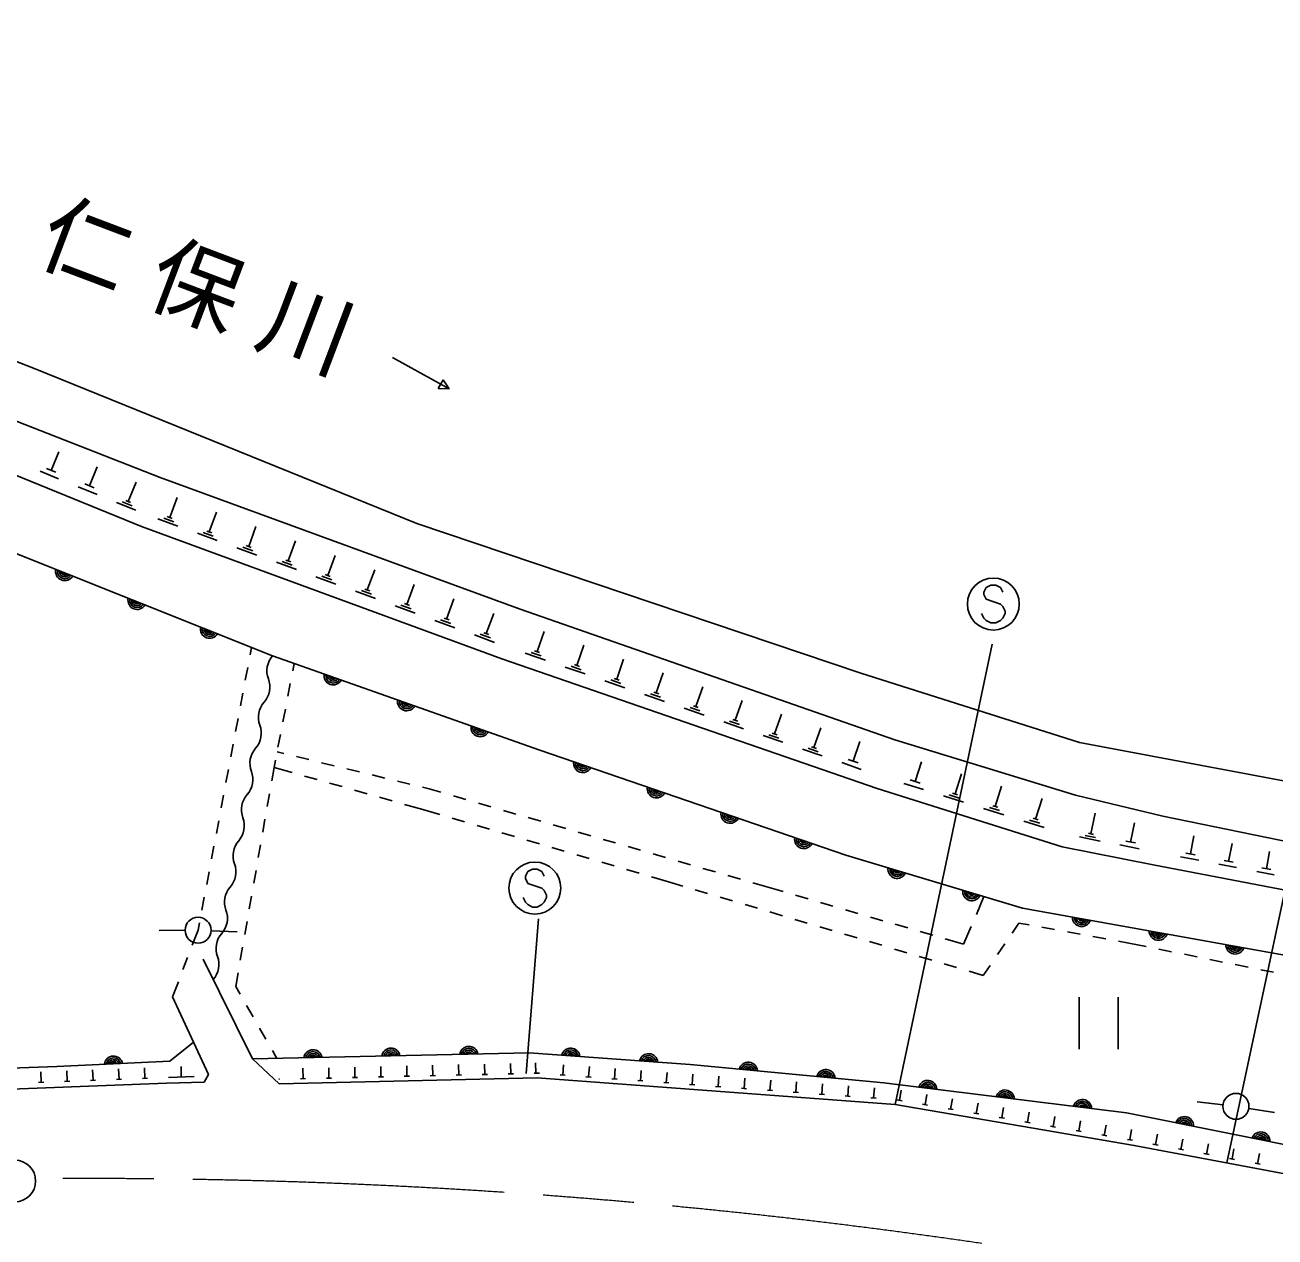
# Model space of a CAD drawing. Units: millimetres, scale not verified. Extents: x 40000 to 680000, y 20000 to 380000.
# Drawn here: x 462863 to 510978, y 291616 to 338265 of the extents above; entities that cross this region are included whole.
import ezdxf

# ---------------------------------------------------------------- set-up
doc = ezdxf.new("R2010")
doc.units = ezdxf.units.MM
doc.header["$LTSCALE"] = 1000
doc.linetypes.add('CHAIN', pattern=[18.5, 12, -1.5, 3.5, -1.5])
for name, color, linetype, lineweight in [('M-BGD', 7, 'Continuous', 25), ('M-BGD-EXST', 7, 'Continuous', 25), ('M-BMK', 2, 'CHAIN', 13), ('M-BMK-SRVR', 3, 'Continuous', 25), ('M-STR-STRC', 7, 'Continuous', 25)]:
    doc.layers.add(name, color=color, linetype=linetype, lineweight=lineweight)
doc.styles.add('ＭＳ ゴシック', font='')
doc.styles.get('ＭＳ ゴシック').set_extended_font_data('MS Gothic')

msp = doc.modelspace()

# ---------------------------------------------------------------- linework, layer by layer
at = {"layer": 'M-BGD'}
for p, q in [((477003, 325470), (479192, 324262)), ((478773, 324279), (478955, 324607)), ((478955, 324607), (479192, 324262)), ((479192, 324262), (478773, 324279)), ((463874, 321124), (464165, 321837)), ((464158, 320800), (463445, 321091)), ((464052, 321051), (463696, 321197)), ((465346, 320528), (465643, 321258)), ((465636, 320197), (464907, 320495)), ((465528, 320454), (465164, 320603)), ((466835, 319926), (467139, 320672)), ((468435, 319310), (468716, 320076)), ((467132, 319587), (466385, 319892)), ((466983, 319756), (466610, 319909)), ((466928, 319888), (466741, 319964)), ((469953, 318753), (470235, 319520)), ((468748, 318978), (467982, 319259)), ((468591, 319144), (468208, 319284)), ((468531, 319275), (468339, 319345)), ((470266, 318420), (469499, 318702)), ((470110, 318586), (469726, 318727)), ((470049, 318718), (469857, 318788)), ((471473, 318195), (471755, 318964)), ((471787, 317862), (471018, 318144)), ((471630, 318029), (471246, 318170)), ((471569, 318160), (471377, 318231)), ((472994, 317637), (473277, 318407)), ((473308, 317303), (472538, 317586)), ((473151, 317470), (472766, 317612)), ((473090, 317602), (472898, 317673)), ((474516, 317079), (474799, 317850)), ((474613, 317043), (474420, 317114)), ((476040, 316520), (476324, 317292)), ((474831, 316744), (474060, 317028)), ((474674, 316912), (474288, 317053)), ((477565, 315960), (477849, 316734)), ((476355, 316185), (475583, 316468)), ((476198, 316352), (475811, 316494)), ((476137, 316484), (475943, 316555)), ((479091, 315400), (479376, 316176)), ((477881, 315625), (477107, 315909)), ((477723, 315793), (477336, 315935)), ((477662, 315925), (477468, 315996)), ((479408, 315064), (478633, 315349)), ((479250, 315232), (478862, 315375)), ((479188, 315365), (478995, 315436)), ((480619, 314840), (480904, 315617)), ((480936, 314503), (480160, 314788)), ((480778, 314672), (480389, 314814)), ((480716, 314804), (480522, 314876)), ((482577, 314145), (482846, 314925)), ((471529, 314025), (471583, 314310)), ((484109, 313614), (484377, 314390)), ((482899, 313815), (482119, 314085)), ((482738, 313980), (482348, 314115)), ((482674, 314111), (482479, 314178)), ((485638, 313084), (485905, 313857)), ((471343, 313043), (471436, 313534)), ((473170, 313411), (473224, 313694)), ((484430, 313286), (483653, 313554)), ((484269, 313450), (483881, 313584)), ((484206, 313580), (484012, 313648)), ((487163, 312556), (487429, 313326)), ((472980, 312429), (473075, 312920)), ((485957, 312757), (485184, 313025)), ((485797, 312921), (485411, 313055)), ((485734, 313051), (485541, 313118)), ((488685, 312029), (488950, 312795)), ((471157, 312060), (471250, 312552)), ((487481, 312230), (486712, 312497)), ((487322, 312393), (486937, 312526)), ((487259, 312523), (487067, 312589)), ((472791, 311448), (472885, 311938)), ((489002, 311705), (488236, 311970)), ((488844, 311867), (488461, 311999)), ((488781, 311995), (488589, 312062)), ((490204, 311502), (490468, 312265)), ((470972, 311078), (471064, 311569)), ((490520, 311180), (489757, 311444)), ((490362, 311341), (489980, 311473)), ((490299, 311469), (490109, 311535)), ((491719, 310977), (491982, 311737)), ((472601, 310466), (472696, 310957)), ((492034, 310656), (491274, 310919)), ((491877, 310817), (491497, 310948)), ((491814, 310945), (491624, 311010)), ((493232, 310454), (493493, 311210)), ((470786, 310095), (470879, 310586)), ((493544, 310134), (492788, 310395)), ((493388, 310294), (493010, 310425)), ((493326, 310421), (493137, 310486)), ((494740, 309931), (495001, 310684)), ((472452, 309692), (472506, 309975)), ((472567, 310289), (472823, 310227)), ((473309, 310108), (473795, 309990)), ((474281, 309872), (474767, 309754)), ((495052, 309613), (494299, 309873)), ((494929, 309866), (494552, 309996)), ((497128, 309146), (497368, 309909)), ((470600, 309112), (470693, 309604)), ((472360, 309171), (472452, 309692)), ((472452, 309692), (473147, 309495)), ((475253, 309635), (475738, 309517)), ((476224, 309399), (476710, 309281)), ((498664, 308667), (498907, 309439)), ((473628, 309359), (474109, 309222)), ((474590, 309086), (475071, 308950)), ((477196, 309162), (477682, 309044)), ((478167, 308926), (478424, 308863)), ((497450, 308836), (496687, 309075)), ((497319, 309086), (496937, 309206)), ((500210, 308185), (500455, 308966)), ((470415, 308130), (470507, 308621)), ((472188, 308186), (472274, 308678)), ((475552, 308813), (476033, 308677)), ((476514, 308541), (476995, 308404)), ((478424, 308863), (478876, 308732)), ((479356, 308593), (479837, 308453)), ((498990, 308353), (498218, 308595)), ((498827, 308510), (498441, 308631)), ((498761, 308637), (498568, 308697)), ((501764, 307700), (502012, 308490)), ((477476, 308268), (478172, 308071)), ((478172, 308071), (478826, 307878)), ((480317, 308314), (480797, 308175)), ((481277, 308035), (481757, 307896)), ((500539, 307867), (499758, 308112)), ((500374, 308026), (499984, 308148)), ((500307, 308154), (500112, 308215)), ((470229, 307147), (470322, 307638)), ((472015, 307201), (472101, 307693)), ((479306, 307737), (479785, 307596)), ((482237, 307757), (482718, 307617)), ((483198, 307478), (483678, 307338)), ((502097, 307378), (501307, 307626)), ((501931, 307539), (501535, 307663)), ((501863, 307669), (501665, 307731)), ((503894, 307134), (504051, 307925)), ((505419, 306818), (505566, 307561)), ((480265, 307455), (480745, 307313)), ((481224, 307172), (481704, 307031)), ((484158, 307199), (484638, 307060)), ((504250, 306857), (503459, 307014)), ((504072, 306995), (503676, 307074)), ((503992, 307114), (503795, 307153)), ((507725, 306358), (507859, 307056)), ((470043, 306165), (470136, 306656)), ((471843, 306216), (471929, 306708)), ((482184, 306890), (482663, 306748)), ((483143, 306607), (483623, 306466)), ((485119, 306920), (485599, 306781)), ((486079, 306642), (486559, 306502)), ((505753, 306559), (505010, 306706)), ((505605, 306781), (505233, 306855)), ((509193, 306073), (509324, 306756)), ((484102, 306325), (484582, 306184)), ((485061, 306042), (485541, 305901)), ((487039, 306363), (487520, 306224)), ((488000, 306084), (488480, 305945)), ((508041, 306116), (507343, 306250)), ((507900, 306324), (507551, 306391)), ((509364, 306040), (509022, 306106)), ((510645, 305791), (510772, 306458)), ((469858, 305182), (469950, 305673)), ((471670, 305231), (471756, 305723)), ((486021, 305760), (486500, 305619)), ((488960, 305805), (489440, 305666)), ((509502, 305837), (508819, 305968)), ((510946, 305561), (510280, 305688)), ((510812, 305759), (510478, 305823)), ((486980, 305478), (487634, 305285)), ((487634, 305285), (488181, 305122)), ((489920, 305527), (490401, 305387)), ((490881, 305248), (491333, 305117)), ((491333, 305117), (492044, 304910)), ((469672, 304199), (469765, 304691)), ((471497, 304246), (471584, 304738)), ((488660, 304980), (489140, 304837)), ((489619, 304695), (490098, 304552)), ((492524, 304770), (493004, 304630)), ((499483, 304030), (499775, 304716)), ((490578, 304410), (491057, 304267)), ((491536, 304125), (492015, 303982)), ((493484, 304490), (493964, 304350)), ((494444, 304210), (494924, 304070)), ((469525, 303423), (469579, 303708)), ((471325, 303261), (471411, 303753)), ((492495, 303840), (492974, 303697)), ((495404, 303930), (495884, 303790)), ((496364, 303650), (496844, 303510)), ((500857, 303312), (501120, 303700)), ((501120, 303700), (501512, 303629)), ((469303, 302844), (469525, 303423)), ((493453, 303555), (493932, 303412)), ((494412, 303270), (494891, 303127)), ((497324, 303370), (497804, 303230)), ((498994, 302883), (499287, 303570)), ((502004, 303539), (502496, 303450)), ((502988, 303360), (503479, 303271)), ((503971, 303181), (504463, 303092)), ((471152, 302276), (471239, 302768)), ((495370, 302985), (495849, 302842)), ((496329, 302700), (496808, 302557)), ((498284, 303090), (498994, 302883)), ((500295, 302484), (500576, 302898)), ((504955, 303002), (505347, 302931)), ((505347, 302931), (506019, 302795)), ((506509, 302696), (506999, 302597)), ((468945, 301910), (469124, 302377)), ((497287, 302415), (497766, 302272)), ((507490, 302498), (507980, 302399)), ((508470, 302300), (508960, 302200)), ((470975, 301262), (471066, 301783)), ((498246, 302130), (498725, 301987)), ((499204, 301845), (499751, 301682)), ((499751, 301682), (500014, 302070)), ((509450, 302101), (509940, 302002)), ((510430, 301903), (510920, 301804)), ((468544, 300864), (468766, 301443)), ((471147, 300961), (470975, 301262)), ((503439, 300848), (503439, 298848)), ((504939, 300848), (504939, 298848)), ((471643, 300093), (471395, 300527)), ((472139, 299225), (471891, 299659)), ((472560, 298490), (472388, 298791)), ((482525, 297919), (482515, 298319)), ((463485, 297571), (463469, 297970)), ((464484, 297609), (464469, 298009)), ((465483, 297648), (465468, 298048)), ((466483, 297686), (466467, 298086)), ((467482, 297725), (467466, 298125)), ((468881, 297774), (468869, 298173)), ((473565, 297709), (473556, 298109)), ((474565, 297733), (474555, 298132)), ((475565, 297756), (475555, 298156)), ((476564, 297780), (476555, 298179)), ((477564, 297803), (477555, 298203)), ((478564, 297826), (478554, 298226)), ((479663, 297852), (479463, 297848)), ((479563, 297850), (479554, 298250)), ((480663, 297876), (480463, 297871)), ((480563, 297873), (480554, 298273)), ((481663, 297899), (481463, 297895)), ((481563, 297897), (481553, 298297)), ((482586, 297921), (482463, 297918)), ((482662, 297915), (482586, 297921)), ((483660, 297841), (483460, 297856)), ((483560, 297849), (483589, 298248)), ((484557, 297775), (484587, 298174)), ((485554, 297701), (485584, 298100)), ((486552, 297627), (486581, 298026)), ((487549, 297553), (487579, 297952)), ((488546, 297479), (488576, 297878)), ((463585, 297575), (463385, 297567)), ((464584, 297613), (464384, 297605)), ((465583, 297652), (465383, 297644)), ((466583, 297690), (466383, 297683)), ((467582, 297729), (467382, 297721)), ((469381, 297788), (468381, 297759)), ((472665, 297688), (472639, 297687)), ((473665, 297711), (473465, 297707)), ((474665, 297735), (474465, 297730)), ((475664, 297758), (475465, 297754)), ((476664, 297782), (476464, 297777)), ((477664, 297805), (477464, 297801)), ((478664, 297829), (478464, 297824)), ((484657, 297768), (484457, 297782)), ((485654, 297694), (485455, 297708)), ((486651, 297620), (486452, 297635)), ((487649, 297546), (487449, 297561)), ((488646, 297472), (488447, 297487)), ((489643, 297398), (489444, 297413)), ((489544, 297406), (489573, 297805)), ((490541, 297332), (490570, 297731)), ((491538, 297258), (491568, 297657)), ((492535, 297184), (492565, 297583)), ((493533, 297110), (493562, 297509)), ((494530, 297036), (494559, 297435)), ((495527, 296962), (495557, 297361)), ((490641, 297324), (490441, 297339)), ((491638, 297250), (491438, 297265)), ((492635, 297177), (492436, 297191)), ((493632, 297103), (493433, 297118)), ((494630, 297029), (494430, 297044)), ((495627, 296955), (495427, 296970)), ((496621, 296858), (496424, 296891)), ((496523, 296875), (496590, 297269)), ((497508, 296706), (497576, 297100)), ((498494, 296537), (498562, 296931)), ((497607, 296689), (497410, 296723)), ((498593, 296520), (498395, 296554)), ((499480, 296368), (499547, 296763)), ((500465, 296200), (500533, 296594)), ((501451, 296031), (501519, 296425)), ((499578, 296352), (499381, 296385)), ((500564, 296183), (500367, 296217)), ((501550, 296014), (501352, 296048)), ((502437, 295862), (502504, 296257)), ((503422, 295694), (503490, 296088)), ((504408, 295525), (504476, 295919)), ((502535, 295846), (502338, 295879)), ((503521, 295677), (503324, 295711)), ((504507, 295508), (504309, 295542)), ((505394, 295356), (505461, 295751)), ((506377, 295174), (506451, 295568)), ((505492, 295339), (505295, 295373)), ((506475, 295156), (506279, 295193)), ((507458, 294971), (507261, 295008)), ((507360, 294989), (507434, 295382)), ((508342, 294804), (508416, 295197)), ((509325, 294619), (509399, 295012)), ((508441, 294786), (508244, 294823)), ((509423, 294601), (509227, 294638)), ((510308, 294434), (510382, 294827)), ((510406, 294415), (510210, 294452))]:
    msp.add_line(p, q, dxfattribs=at)
for points in [[(542046, 305337), (527900, 306634), (518545, 307811), (503451, 310645), (495033, 313311), (477944, 319075), (463258, 325031), (446674, 331516), (429802, 338265)], [(541755, 302461), (530931, 303278), (524991, 304047), (520667, 304937), (506655, 307814), (503305, 308617), (496339, 310747), (481924, 315776), (468072, 320844), (453600, 326511), (429002, 335963)], [(541727, 300899), (524747, 302676), (520352, 303252), (506290, 305942), (502783, 306639), (495662, 308872), (481216, 313868), (467346, 318960), (452924, 324844), (428462, 334330)], [(427921, 331530), (453567, 321489), (472394, 313987), (482682, 310358), (494459, 306307), (501255, 304273), (511703, 302400), (523927, 300607), (541705, 299053)], [(469716, 302313), (471626, 298470), (472643, 297505)], [(469761, 297574), (469925, 297873), (468544, 300864)], [(469350, 299117), (468442, 298389), (464095, 298173), (452639, 297765), (437760, 297236), (423650, 296732), (414512, 295651), (401722, 293922), (388845, 295611)], [(540908, 289795), (538599, 288113), (522951, 291866), (519927, 293420), (512682, 294910), (505261, 296399), (495926, 297551), (488473, 298256), (482268, 298704), (471626, 298470)], [(388472, 293316), (405017, 292917), (421676, 295346), (432207, 296043), (448383, 296763), (468305, 297532), (469761, 297574)], [(472643, 297505), (482582, 297738), (496356, 296718), (505559, 295143), (522951, 291866)]]:
    msp.add_lwpolyline(points, dxfattribs=at)
for centre, radius, start, end in [((464394, 317233), 354, 167.0704, 329.4755), ((464394, 317233), 283, 169.2944, 327.2515), ((464394, 317233), 212, 173.0407, 323.5052), ((464394, 317233), 142, 180.7525, 315.7935), ((464394, 317233), 100, 191.0701, 305.4758), ((467181, 316123), 354, 167.0704, 329.4755), ((467181, 316123), 283, 169.2944, 327.2515), ((467181, 316123), 212, 173.0407, 323.5052), ((467181, 316123), 142, 180.7525, 315.7935), ((467181, 316123), 100, 191.0701, 305.4758), ((469968, 315012), 354, 167.0704, 329.4755), ((469968, 315012), 283, 169.2944, 327.2515), ((469968, 315012), 212, 173.0407, 323.5052), ((469968, 315012), 142, 180.7525, 315.7935), ((469968, 315012), 100, 191.0701, 305.4758), ((473057, 313405), 882, 138.7324, 200.4894), ((474727, 313221), 354, 169.3663, 331.7715), ((474727, 313221), 283, 171.5904, 329.5475), ((474727, 313221), 212, 175.3367, 325.8011), ((471405, 312788), 882, 318.7324, 20.4894), ((474727, 313221), 142, 183.0484, 318.0894), ((474727, 313221), 100, 193.3661, 307.7717), ((477556, 312223), 354, 169.3663, 331.7715), ((472731, 311624), 882, 138.7324, 200.4894), ((477556, 312223), 283, 171.5904, 329.5475), ((477556, 312223), 212, 175.3367, 325.8011), ((477556, 312223), 142, 183.0484, 318.0894), ((477556, 312223), 100, 193.3661, 307.7717), ((471078, 311007), 882, 318.7324, 20.4894), ((480385, 311225), 354, 169.3663, 331.7715), ((480385, 311225), 283, 171.5904, 329.5475), ((480385, 311225), 212, 175.3367, 325.8011), ((480385, 311225), 142, 183.0484, 318.0894), ((480385, 311225), 100, 193.3661, 307.7717), ((472404, 309844), 882, 138.7324, 200.4894), ((484333, 309847), 354, 169.815, 332.2202), ((484333, 309847), 283, 172.0391, 329.9962), ((484333, 309847), 212, 175.7854, 326.2498), ((470752, 309226), 882, 318.7324, 20.4894), ((484333, 309847), 142, 183.4971, 318.5381), ((484333, 309847), 100, 193.8148, 308.2205), ((487170, 308871), 354, 169.815, 332.2202), ((487170, 308871), 283, 172.0391, 329.9962), ((472078, 308063), 882, 138.7324, 200.4894), ((487170, 308871), 212, 175.7854, 326.2498), ((487170, 308871), 142, 183.4971, 318.5381), ((487170, 308871), 100, 193.8148, 308.2205), ((490006, 307895), 354, 169.815, 332.2202), ((470425, 307446), 882, 318.7324, 20.4894), ((490006, 307895), 283, 172.0391, 329.9962), ((490006, 307895), 212, 175.7854, 326.2498), ((490006, 307895), 142, 183.4971, 318.5381), ((490006, 307895), 100, 193.8148, 308.2205), ((492843, 306920), 354, 169.815, 332.2202), ((471751, 306282), 882, 138.7324, 200.4894), ((492843, 306920), 283, 172.0391, 329.9962), ((492843, 306920), 212, 175.7854, 326.2498), ((492843, 306920), 142, 183.4971, 318.5381), ((492843, 306920), 100, 193.8148, 308.2205), ((470099, 305665), 882, 318.7324, 20.4894), ((496435, 305772), 354, 172.1415, 334.5467), ((496435, 305772), 283, 174.3656, 332.3227), ((496435, 305772), 212, 178.1119, 328.5763), ((496435, 305772), 142, 185.8236, 320.8646), ((496435, 305772), 100, 196.1413, 310.5469), ((471425, 304502), 882, 138.7324, 200.4894), ((499310, 304912), 354, 172.1415, 334.5467), ((499310, 304912), 283, 174.3656, 332.3227), ((499310, 304912), 212, 178.1119, 328.5763), ((499310, 304912), 142, 185.8236, 320.8646), ((499310, 304912), 100, 196.1413, 310.5469), ((469773, 303884), 882, 318.7324, 20.4894), ((503536, 303919), 354, 178.6317, 341.0369), ((503536, 303919), 283, 180.8558, 338.8129), ((503536, 303919), 212, 184.6021, 335.0665), ((503536, 303919), 142, 192.3138, 327.3548), ((503536, 303919), 100, 202.6315, 317.0371), ((471098, 302721), 882, 138.7324, 200.4894), ((506489, 303390), 354, 178.6317, 341.0369), ((506489, 303390), 283, 180.8558, 338.8129), ((506489, 303390), 212, 184.6021, 335.0665), ((506489, 303390), 142, 192.3138, 327.3548), ((506489, 303390), 100, 202.6315, 317.0371), ((509441, 302860), 354, 178.6317, 341.0369), ((509441, 302860), 283, 180.8558, 338.8129), ((509441, 302860), 212, 184.6021, 335.0665), ((509441, 302860), 142, 192.3138, 327.3548), ((509441, 302860), 100, 202.6315, 317.0371), ((469446, 302103), 882, 318.7324, 20.4894), ((473949, 298467), 354, 10.0593, 172.4645), ((476949, 298533), 354, 10.0593, 172.4645), ((476949, 298533), 283, 12.2833, 170.2404), ((479948, 298599), 354, 10.0593, 172.4645), ((479948, 298599), 283, 12.2833, 170.2404), ((479948, 298599), 212, 16.0297, 166.4941), ((483870, 298534), 354, 4.6645, 167.0697), ((483870, 298534), 283, 6.8886, 164.8457), ((466271, 298227), 354, 11.644, 174.0492), ((466271, 298227), 283, 13.8681, 171.8252), ((466271, 298227), 212, 17.6144, 168.0788), ((466271, 298227), 142, 25.3261, 160.3671), ((466271, 298227), 100, 35.6438, 150.0495), ((473949, 298467), 283, 12.2833, 170.2404), ((473949, 298467), 212, 16.0297, 166.4941), ((473949, 298467), 142, 23.7414, 158.7824), ((473949, 298467), 100, 34.059, 148.4647), ((476949, 298533), 212, 16.0297, 166.4941), ((476949, 298533), 142, 23.7414, 158.7824), ((476949, 298533), 100, 34.059, 148.4647), ((479948, 298599), 142, 23.7414, 158.7824), ((479948, 298599), 100, 34.059, 148.4647), ((483870, 298534), 212, 10.6349, 161.0993), ((483870, 298534), 142, 18.3466, 153.3876), ((483870, 298534), 100, 28.6643, 143.0699), ((486863, 298318), 354, 4.6645, 167.0697), ((486863, 298318), 283, 6.8886, 164.8457), ((486863, 298318), 212, 10.6349, 161.0993), ((486863, 298318), 142, 18.3466, 153.3876), ((486863, 298318), 100, 28.6643, 143.0699), ((490701, 297991), 354, 3.3977, 165.8029), ((490701, 297991), 283, 5.6218, 163.5789), ((490701, 297991), 212, 9.3681, 159.8325), ((490701, 297991), 142, 17.0798, 152.1208), ((490701, 297991), 100, 27.3975, 141.8032), ((493688, 297709), 354, 3.3977, 165.8029), ((493688, 297709), 283, 5.6218, 163.5789), ((493688, 297709), 212, 9.3681, 159.8325), ((493688, 297709), 142, 17.0798, 152.1208), ((493688, 297709), 100, 27.3975, 141.8032), ((497609, 297289), 354, 1.7571, 164.1623), ((497609, 297289), 283, 3.9811, 161.9382), ((497609, 297289), 212, 7.7275, 158.1919), ((497609, 297289), 142, 15.4392, 150.4802), ((497609, 297289), 100, 25.7568, 140.1625), ((500587, 296921), 354, 1.7571, 164.1623), ((500587, 296921), 283, 3.9811, 161.9382), ((500587, 296921), 212, 7.7275, 158.1919), ((500587, 296921), 142, 15.4392, 150.4802), ((500587, 296921), 100, 25.7568, 140.1625), ((503564, 296554), 354, 1.7571, 164.1623), ((503564, 296554), 283, 3.9811, 161.9382), ((503564, 296554), 212, 7.7275, 158.1919), ((503564, 296554), 142, 15.4392, 150.4802), ((503564, 296554), 100, 25.7568, 140.1625), ((507490, 295896), 354, 357.4518, 159.857), ((507490, 295896), 283, 359.6759, 157.633), ((507490, 295896), 212, 3.4222, 153.8866), ((507490, 295896), 142, 11.1339, 146.1749), ((507490, 295896), 100, 21.4516, 135.8572), ((510431, 295306), 354, 357.4518, 159.857), ((510431, 295306), 283, 359.6759, 157.633), ((510431, 295306), 212, 3.4222, 153.8866), ((510431, 295306), 142, 11.1339, 146.1749), ((510431, 295306), 100, 21.4516, 135.8572)]:
    msp.add_arc(centre, radius, start, end, dxfattribs=at)
at = {"layer": 'M-BGD-EXST'}
for p, q in [((469025, 303421), (468025, 303417)), ((470025, 303401), (471024, 303358)), ((508979, 296701), (507985, 296813)), ((509969, 296564), (510956, 296403))]:
    msp.add_line(p, q, dxfattribs=at)
for centre in [(469525, 303423), (509476, 296645)]:
    msp.add_circle(centre, 500, dxfattribs=at)
at = {"layer": 'M-BMK'}
msp.add_arc((465460, 58056), 235808, 81.65121, 90.53249, dxfattribs=at)
at = {"layer": 'M-BMK-SRVR'}
msp.add_circle((462473, 293770), 800, dxfattribs=at)
at = {"layer": 'M-STR-STRC'}
for p, q in [((499864, 316615), (499773, 316433)), ((500046, 316706), (499864, 316615)), ((500227, 316706), (500046, 316706)), ((500409, 316615), (500227, 316706)), ((500500, 316433), (500409, 316615)), ((499773, 316433), (499773, 316342)), ((499773, 316342), (499864, 316160)), ((499864, 316160), (500409, 315978)), ((500409, 315978), (500500, 315888)), ((500500, 315888), (500591, 315706)), ((500591, 315706), (500591, 315615)), ((499773, 315433), (499682, 315615)), ((499864, 315342), (499773, 315433)), ((500046, 315251), (499864, 315342)), ((500227, 315251), (500046, 315251)), ((500409, 315342), (500227, 315251)), ((500500, 315433), (500409, 315342)), ((500591, 315615), (500500, 315433)), ((496356, 296718), (500096, 314438)), ((509119, 294472), (512984, 312574)), ((482216, 305681), (482125, 305499)), ((482398, 305772), (482216, 305681)), ((482579, 305772), (482398, 305772)), ((482761, 305681), (482579, 305772)), ((482852, 305499), (482761, 305681)), ((482125, 305499), (482125, 305408)), ((482125, 305408), (482216, 305227)), ((482216, 305227), (482761, 305045)), ((482125, 304499), (482034, 304681)), ((482761, 305045), (482852, 304954)), ((482852, 304954), (482943, 304772)), ((482943, 304681), (482852, 304499)), ((482943, 304772), (482943, 304681)), ((482216, 304408), (482125, 304499)), ((482398, 304317), (482216, 304408)), ((482579, 304317), (482398, 304317)), ((482761, 304408), (482579, 304317)), ((482852, 304499), (482761, 304408)), ((482624, 303856), (482155, 297911))]:
    msp.add_line(p, q, dxfattribs=at)
for centre in [(500137, 315978), (482489, 305045)]:
    msp.add_circle(centre, 1000, dxfattribs=at)

# ---------------------------------------------------------------- texts
at = {"layer": 'M-BGD', "insert": (469393, 326564), "char_height": 2566, "attachment_point": 8, "rotation": 339.261, "style": 'ＭＳ ゴシック'}
msp.add_mtext('\\T1.29;仁保川', dxfattribs=at)

doc.saveas('drawing.dxf')
